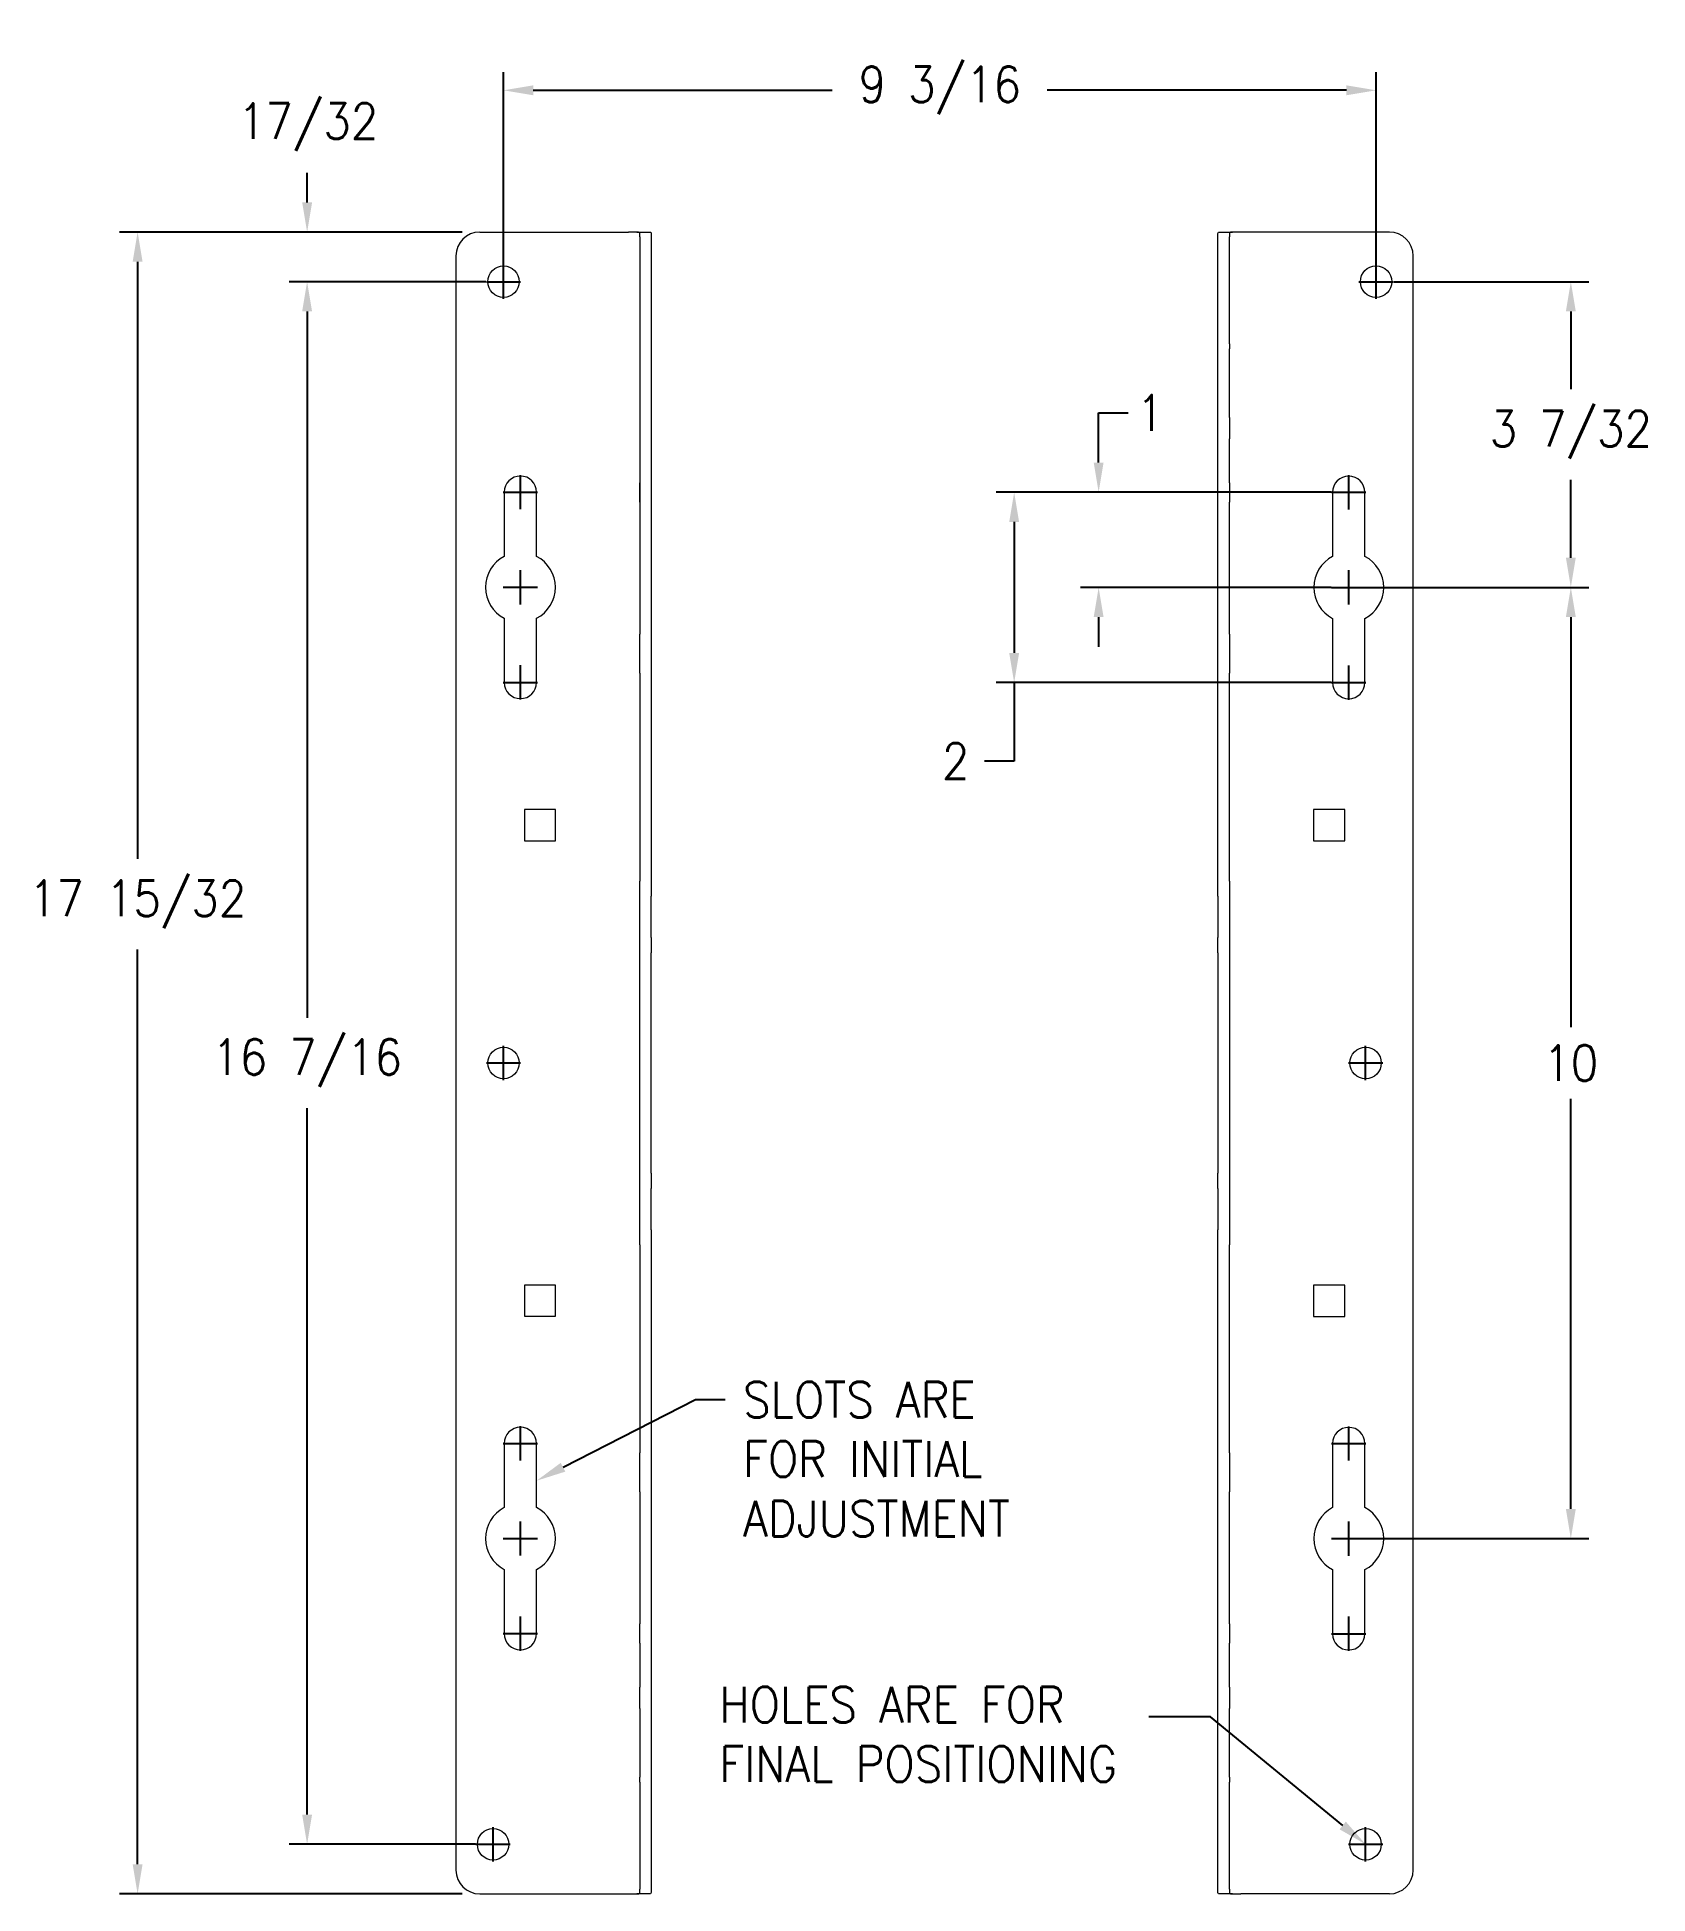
# Model space of a CAD drawing. Extents: x 48.9 to 65.9, y 17.9 to 37.4.
import ezdxf

# ---------------------------------------------------------------- set-up
doc = ezdxf.new("R2010")
doc.units = 0
doc.header["$LTSCALE"] = 0.5
doc.header["$MEASUREMENT"] = 0
doc.layers.get('Defpoints').update_dxf_attribs({"linetype": 'CONTINUOUS'})
doc.layers.add('DIM', color=1, linetype='CONTINUOUS')
doc.layers.add('OBJ', color=3, linetype='CONTINUOUS')
doc.styles.add('ROMANS', font='romans.shx', dxfattribs={"width": 0.9, "height": 0.375})
doc.dimstyles.new('GENIE', dxfattribs={"dimscale": 2, "dimtxt": 0.25, "dimasz": 0.156, "dimexe": 0.095, "dimexo": 0.0925, "dimgap": 0.095, "dimtad": 0, "dimtih": 1, "dimtoh": 1, "dimdec": 5, "dimzin": 4, "dimdsep": 46, "dimlunit": 5, "dimtxsty": 'ROMANS', "dimcen": 0.09, "dimadec": 0, "dimazin": 0, "dimtfac": 1, "dimtdec": 5, "dimtofl": 0, "dimtmove": 0, "dimatfit": 3, "dimfxl": 0, "dimfrac": 2, "dimtolj": 1, "dimtzin": 4, "dimarcsym": 0})

# ---------------------------------------------------------------- blocks, each defined once
blk = doc.blocks.new('*D22')
at = {"layer": 'Defpoints', "color": 0}
for p in [(53.581, 35.337), (49.984, 17.867), (53.581, 17.867)]:
    blk.add_point(p, dxfattribs=at)
at = {"layer": 'DIM', "color": 0, "lineweight": -2}
for p, q in [((53.396, 35.337), (49.794, 35.337)), ((49.984, 35.025), (49.984, 28.747)), ((49.984, 18.179), (49.984, 27.795)), ((53.396, 17.867), (49.794, 17.867))]:
    blk.add_line(p, q, dxfattribs=at)
at = {"layer": 'DIM', "color": 0}
for points in [[(49.932, 35.025), (50.036, 35.025), (49.984, 35.337)], [(49.932, 18.179), (50.036, 18.179), (49.984, 17.867)]]:
    blk.add_solid(points, dxfattribs=at)
at = {"layer": 'DIM', "color": 0, "insert": (49.984, 28.271), "char_height": 0.375, "attachment_point": 5, "style": 'ROMANS'}
blk.add_mtext('\\A1;17 15/32', dxfattribs=at)
blk = doc.blocks.new('*D23')
at = {"layer": 'Defpoints', "color": 0}
for p in [(53.831, 34.816), (51.766, 18.388), (53.721, 18.388)]:
    blk.add_point(p, dxfattribs=at)
at = {"layer": 'DIM', "color": 0, "lineweight": -2}
for p, q in [((53.646, 34.816), (51.576, 34.816)), ((51.766, 34.504), (51.766, 27.078)), ((51.766, 18.7), (51.766, 26.127)), ((53.536, 18.388), (51.576, 18.388))]:
    blk.add_line(p, q, dxfattribs=at)
at = {"layer": 'DIM', "color": 0}
for points in [[(51.714, 34.504), (51.818, 34.504), (51.766, 34.816)], [(51.714, 18.7), (51.818, 18.7), (51.766, 18.388)]]:
    blk.add_solid(points, dxfattribs=at)
at = {"layer": 'DIM', "color": 0, "insert": (51.766, 26.602), "char_height": 0.375, "attachment_point": 5, "style": 'ROMANS'}
blk.add_mtext('\\A1;16 7/16', dxfattribs=at)
blk = doc.blocks.new('*D24')
at = {"layer": 'Defpoints', "color": 0}
for p in [(63.004, 36.828), (53.831, 34.816), (63.004, 34.816)]:
    blk.add_point(p, dxfattribs=at)
at = {"layer": 'DIM', "color": 0, "lineweight": -2}
for p, q in [((53.831, 35.001), (53.831, 37.018)), ((63.004, 35.001), (63.004, 37.018)), ((54.143, 36.828), (57.287, 36.828)), ((62.692, 36.828), (59.547, 36.828))]:
    blk.add_line(p, q, dxfattribs=at)
at = {"layer": 'DIM', "color": 0}
for points in [[(54.143, 36.88), (54.143, 36.776), (53.831, 36.828)], [(62.692, 36.88), (62.692, 36.776), (63.004, 36.828)]]:
    blk.add_solid(points, dxfattribs=at)
at = {"layer": 'DIM', "color": 0, "insert": (58.417, 36.828), "char_height": 0.375, "attachment_point": 5, "style": 'ROMANS'}
blk.add_mtext('\\A1;9 3/16', dxfattribs=at)
blk = doc.blocks.new('*D25')
at = {"layer": 'Defpoints', "color": 0}
for p in [(62.716, 31.602), (62.716, 21.602), (65.051, 21.602)]:
    blk.add_point(p, dxfattribs=at)
at = {"layer": 'DIM', "color": 0, "lineweight": -2}
for p, q in [((62.901, 31.602), (65.241, 31.602)), ((65.051, 31.29), (65.051, 26.979)), ((65.051, 21.914), (65.051, 26.224)), ((62.901, 21.602), (65.241, 21.602))]:
    blk.add_line(p, q, dxfattribs=at)
at = {"layer": 'DIM', "color": 0}
for points in [[(64.999, 31.29), (65.103, 31.29), (65.051, 31.602)], [(64.999, 21.914), (65.103, 21.914), (65.051, 21.602)]]:
    blk.add_solid(points, dxfattribs=at)
at = {"layer": 'DIM', "color": 0, "insert": (65.051, 26.602), "char_height": 0.375, "attachment_point": 5, "style": 'ROMANS'}
blk.add_mtext('\\A1;10', dxfattribs=at)
blk = doc.blocks.new('*D26')
at = {"layer": 'Defpoints', "color": 0}
for p in [(63.004, 34.816), (65.051, 34.816), (62.716, 31.602)]:
    blk.add_point(p, dxfattribs=at)
at = {"layer": 'DIM', "color": 0, "lineweight": -2}
for p, q in [((63.189, 34.816), (65.241, 34.816)), ((65.051, 34.504), (65.051, 33.685)), ((65.051, 31.914), (65.051, 32.733)), ((62.901, 31.602), (65.241, 31.602))]:
    blk.add_line(p, q, dxfattribs=at)
at = {"layer": 'DIM', "color": 0}
for points in [[(64.999, 34.504), (65.103, 34.504), (65.051, 34.816)], [(64.999, 31.914), (65.103, 31.914), (65.051, 31.602)]]:
    blk.add_solid(points, dxfattribs=at)
at = {"layer": 'DIM', "color": 0, "insert": (65.051, 33.209), "char_height": 0.375, "attachment_point": 5, "style": 'ROMANS'}
blk.add_mtext('\\A1;3 7/32', dxfattribs=at)
blk = doc.blocks.new('*D27')
at = {"layer": 'Defpoints', "color": 0}
for p in [(60.087, 32.602), (62.716, 32.602), (62.716, 31.602)]:
    blk.add_point(p, dxfattribs=at)
at = {"layer": 'DIM', "color": 0, "lineweight": -2}
for p, q in [((60.087, 32.914), (60.087, 33.437)), ((60.087, 33.437), (60.399, 33.437)), ((62.531, 32.602), (59.897, 32.602)), ((62.531, 31.602), (59.897, 31.602)), ((60.087, 31.29), (60.087, 30.978))]:
    blk.add_line(p, q, dxfattribs=at)
at = {"layer": 'DIM', "color": 0}
for points in [[(60.035, 32.914), (60.139, 32.914), (60.087, 32.602)], [(60.035, 31.29), (60.139, 31.29), (60.087, 31.602)]]:
    blk.add_solid(points, dxfattribs=at)
at = {"layer": 'DIM', "color": 0, "insert": (60.629, 33.437), "char_height": 0.375, "attachment_point": 5, "style": 'ROMANS'}
blk.add_mtext('\\A1;1', dxfattribs=at)
blk = doc.blocks.new('*D28')
at = {"layer": 'Defpoints', "color": 0}
for p in [(62.716, 32.602), (59.199, 30.602), (62.716, 30.602)]:
    blk.add_point(p, dxfattribs=at)
at = {"layer": 'DIM', "color": 0, "lineweight": -2}
for p, q in [((62.531, 32.602), (59.009, 32.602)), ((59.199, 32.29), (59.199, 30.914)), ((62.531, 30.602), (59.009, 30.602)), ((59.199, 30.602), (59.199, 29.777)), ((59.199, 29.777), (58.887, 29.777))]:
    blk.add_line(p, q, dxfattribs=at)
at = {"layer": 'DIM', "color": 0}
for points in [[(59.147, 32.29), (59.251, 32.29), (59.199, 32.602)], [(59.147, 30.914), (59.251, 30.914), (59.199, 30.602)]]:
    blk.add_solid(points, dxfattribs=at)
at = {"layer": 'DIM', "color": 0, "insert": (58.584, 29.777), "char_height": 0.375, "attachment_point": 5, "style": 'ROMANS'}
blk.add_mtext('\\A1;2', dxfattribs=at)
blk = doc.blocks.new('*D29')
at = {"layer": 'Defpoints', "color": 0}
for p in [(51.766, 35.337), (53.581, 35.337), (53.831, 34.816)]:
    blk.add_point(p, dxfattribs=at)
at = {"layer": 'DIM', "color": 0, "lineweight": -2}
for p, q in [((51.766, 35.649), (51.766, 35.961)), ((53.396, 35.337), (51.576, 35.337)), ((53.646, 34.816), (51.576, 34.816)), ((51.766, 34.504), (51.766, 34.192))]:
    blk.add_line(p, q, dxfattribs=at)
at = {"layer": 'DIM', "color": 0}
for points in [[(51.714, 35.649), (51.818, 35.649), (51.766, 35.337)], [(51.714, 34.504), (51.818, 34.504), (51.766, 34.816)]]:
    blk.add_solid(points, dxfattribs=at)
at = {"layer": 'DIM', "color": 0, "insert": (51.777, 36.442), "char_height": 0.375, "attachment_point": 5, "style": 'ROMANS'}
blk.add_mtext('\\A1;17/32', dxfattribs=at)

msp = doc.modelspace()

# ---------------------------------------------------------------- linework, layer by layer
at = {"layer": 'DIM'}
for p, q in [((53.830687, 34.636267), (53.830687, 34.996267)), ((63.003687, 34.636267), (63.003687, 34.996267)), ((53.650687, 34.816267), (54.010687, 34.816267)), ((62.823687, 34.816267), (63.183687, 34.816267)), ((53.828187, 32.602917), (54.188187, 32.602917)), ((54.008187, 32.422917), (54.008187, 32.782917)), ((62.536187, 32.601617), (62.896187, 32.601617)), ((62.716187, 32.421617), (62.716187, 32.781617)), ((54.008187, 31.422917), (54.008187, 31.782917)), ((62.716187, 31.421617), (62.716187, 31.781617)), ((53.828187, 31.602917), (54.188187, 31.602917)), ((62.536187, 31.601617), (62.896187, 31.601617)), ((54.008187, 30.422917), (54.008187, 30.782917)), ((62.716187, 30.421617), (62.716187, 30.781617)), ((53.828187, 30.602917), (54.188187, 30.602917)), ((62.536187, 30.601617), (62.896187, 30.601617)), ((53.830687, 26.422267), (53.830687, 26.782267)), ((62.893687, 26.422267), (62.893687, 26.782267)), ((53.650687, 26.602267), (54.010687, 26.602267)), ((62.713687, 26.602267), (63.073687, 26.602267)), ((54.456049, 22.352566), (55.847454, 23.063152)), ((55.847454, 23.063152), (56.159454, 23.063152)), ((54.008187, 22.422917), (54.008187, 22.782917)), ((62.716187, 22.421617), (62.716187, 22.781617)), ((53.828187, 22.602917), (54.188187, 22.602917)), ((62.536187, 22.601617), (62.896187, 22.601617)), ((54.008187, 21.422917), (54.008187, 21.782917)), ((62.716187, 21.421617), (62.716187, 21.781617)), ((53.828187, 21.602917), (54.188187, 21.602917)), ((62.536187, 21.601617), (62.896187, 21.601617)), ((54.008187, 20.422917), (54.008187, 20.782917)), ((62.716187, 20.421617), (62.716187, 20.781617)), ((53.828187, 20.602917), (54.188187, 20.602917)), ((62.536187, 20.601617), (62.896187, 20.601617)), ((61.262676, 19.727882), (60.615431, 19.727882)), ((62.652586, 18.586293), (61.262676, 19.727882)), ((53.720687, 18.208267), (53.720687, 18.568267)), ((62.893687, 18.208267), (62.893687, 18.568267)), ((53.540687, 18.388267), (53.900687, 18.388267)), ((62.713687, 18.388267), (63.073687, 18.388267))]:
    msp.add_line(p, q, dxfattribs=at)
for points in [[(54.4797, 22.306256), (54.432399, 22.398877), (54.178187, 22.210663)], [(62.68559, 18.626477), (62.619582, 18.54611), (62.893687, 18.388267)]]:
    msp.add_solid(points, dxfattribs=at)
at = {"layer": 'OBJ', "linetype": 'Continuous', "lineweight": 15}
for p, q in [((53.580687, 35.337267), (55.143187, 35.337267)), ((55.230469, 35.337267), (55.143187, 35.337267)), ((55.230469, 35.337267), (55.368616, 35.337267)), ((61.355758, 35.337267), (61.493905, 35.337267)), ((61.581187, 35.337267), (61.493905, 35.337267)), ((63.143687, 35.337267), (61.581187, 35.337267)), ((55.263187, 35.288324), (55.263187, 35.323314)), ((55.263187, 35.288324), (55.263187, 34.162919)), ((55.383187, 35.323314), (55.383187, 35.288324)), ((55.383187, 35.288324), (55.383187, 34.162919)), ((61.341187, 35.288324), (61.341187, 35.323314)), ((61.341187, 34.162919), (61.341187, 35.288324)), ((61.461187, 35.323314), (61.461187, 35.288324)), ((61.461187, 34.162919), (61.461187, 35.288324)), ((53.330687, 35.087267), (53.330687, 18.117267)), ((63.393687, 18.117267), (63.393687, 35.087267)), ((55.263187, 34.162919), (55.263187, 31.111082)), ((55.383187, 34.162919), (55.383187, 32.497621)), ((61.341187, 34.111322), (61.341187, 34.162919)), ((61.461187, 34.162919), (61.461187, 34.111322)), ((61.341187, 33.389391), (61.341187, 34.111322)), ((61.461187, 33.389391), (61.461187, 34.111322)), ((61.341187, 33.162536), (61.341187, 33.389391)), ((61.461187, 33.389391), (61.461187, 33.162536)), ((61.341187, 32.702409), (61.341187, 33.162536)), ((61.461187, 32.702409), (61.461187, 33.162536)), ((53.838187, 32.602917), (53.838187, 31.928734)), ((54.178187, 31.928734), (54.178187, 32.602917)), ((55.263187, 32.497621), (55.263187, 32.702409)), ((61.341187, 32.497621), (61.341187, 32.702409)), ((61.461187, 32.702409), (61.461187, 32.497621)), ((62.546187, 32.601617), (62.546187, 31.927433)), ((62.886187, 31.927433), (62.886187, 32.601617)), ((55.383187, 32.497621), (55.383187, 31.111082)), ((61.341187, 31.111082), (61.341187, 32.497621)), ((61.461187, 31.111082), (61.461187, 32.497621)), ((53.838187, 31.277101), (53.838187, 30.602917)), ((54.178187, 30.602917), (54.178187, 31.277101)), ((62.546187, 31.275801), (62.546187, 30.601617)), ((62.886187, 30.601617), (62.886187, 31.275801)), ((55.263187, 30.701506), (55.263187, 31.111082)), ((55.383187, 31.111082), (55.383187, 30.701506)), ((61.341187, 30.701506), (61.341187, 31.111082)), ((61.461187, 31.111082), (61.461187, 30.701506)), ((55.263187, 30.701506), (55.263187, 28.515301)), ((55.383187, 30.701506), (55.383187, 28.515301)), ((61.341187, 28.515301), (61.341187, 30.701506)), ((61.461187, 28.515301), (61.461187, 30.701506)), ((54.378687, 29.267917), (54.049687, 29.267917)), ((54.049687, 29.267917), (54.049687, 28.938917)), ((54.378687, 28.938917), (54.378687, 29.267917)), ((62.674687, 29.265617), (62.345687, 29.265617)), ((62.345687, 29.265617), (62.345687, 28.936617)), ((62.674687, 28.936617), (62.674687, 29.265617)), ((54.049687, 28.938917), (54.378687, 28.938917)), ((62.345687, 28.936617), (62.674687, 28.936617)), ((55.263187, 28.354605), (55.263187, 28.515301)), ((55.383187, 28.515301), (55.383187, 28.354605)), ((61.341187, 28.354605), (61.341187, 28.515301)), ((61.461187, 28.515301), (61.461187, 28.354605)), ((55.263187, 27.921972), (55.263187, 28.354605)), ((55.383187, 27.921972), (55.383187, 28.354605)), ((61.341187, 28.354605), (61.341187, 27.921972)), ((61.461187, 28.354605), (61.461187, 27.921972)), ((55.263187, 27.761275), (55.263187, 27.921972)), ((55.383187, 27.921972), (55.383187, 27.761275)), ((61.341187, 27.761275), (61.341187, 27.921972)), ((61.461187, 27.921972), (61.461187, 27.761275)), ((55.263187, 25.44326), (55.263187, 27.761275)), ((55.383187, 25.44326), (55.383187, 27.761275)), ((61.341187, 27.761275), (61.341187, 25.44326)), ((61.461187, 27.761275), (61.461187, 25.44326)), ((55.263187, 25.282563), (55.263187, 25.44326)), ((55.383187, 25.44326), (55.383187, 25.282563)), ((61.341187, 25.282563), (61.341187, 25.44326)), ((61.461187, 25.44326), (61.461187, 25.282563)), ((55.263187, 24.84993), (55.263187, 25.282563)), ((55.383187, 24.84993), (55.383187, 25.282563)), ((61.341187, 25.282563), (61.341187, 24.84993)), ((61.461187, 25.282563), (61.461187, 24.84993)), ((55.263187, 24.689233), (55.263187, 24.84993)), ((55.383187, 24.84993), (55.383187, 24.689233)), ((61.341187, 24.689233), (61.341187, 24.84993)), ((61.461187, 24.84993), (61.461187, 24.689233)), ((55.263187, 24.689233), (55.263187, 22.503028)), ((55.383187, 24.689233), (55.383187, 22.503028)), ((61.341187, 22.503028), (61.341187, 24.689233)), ((61.461187, 22.503028), (61.461187, 24.689233)), ((54.378687, 24.267917), (54.049687, 24.267917)), ((54.049687, 24.267917), (54.049687, 23.938917)), ((54.378687, 23.938917), (54.378687, 24.267917)), ((62.674687, 24.265617), (62.345687, 24.265617)), ((62.345687, 24.265617), (62.345687, 23.936617)), ((62.674687, 23.936617), (62.674687, 24.265617)), ((54.049687, 23.938917), (54.378687, 23.938917)), ((62.345687, 23.936617), (62.674687, 23.936617)), ((53.838187, 22.602917), (53.838187, 21.928733)), ((54.178187, 21.928733), (54.178187, 22.602917)), ((55.263187, 22.093452), (55.263187, 22.503028)), ((55.383187, 22.503028), (55.383187, 22.093452)), ((61.341187, 22.093452), (61.341187, 22.503028)), ((61.461187, 22.503028), (61.461187, 22.093452)), ((62.546187, 22.601617), (62.546187, 21.927433)), ((62.886187, 21.927433), (62.886187, 22.601617)), ((55.263187, 22.093452), (55.263187, 20.706913)), ((55.383187, 22.093452), (55.383187, 20.706913)), ((61.341187, 20.706913), (61.341187, 22.093452)), ((61.461187, 20.706913), (61.461187, 22.093452)), ((53.838187, 21.277101), (53.838187, 20.602917)), ((54.178187, 20.602917), (54.178187, 21.277101)), ((62.546187, 21.275801), (62.546187, 20.601617)), ((62.886187, 20.601617), (62.886187, 21.275801)), ((55.263187, 20.502126), (55.263187, 20.706913)), ((55.383187, 20.706913), (55.383187, 20.502126)), ((61.341187, 20.502126), (61.341187, 20.706913)), ((61.461187, 20.706913), (61.461187, 20.502126)), ((55.263187, 20.502126), (55.263187, 20.041998)), ((55.383187, 20.502126), (55.383187, 20.041998)), ((61.341187, 20.041998), (61.341187, 20.502126)), ((61.461187, 20.041998), (61.461187, 20.502126)), ((55.263187, 19.815144), (55.263187, 20.041998)), ((55.383187, 20.041998), (55.383187, 19.815144)), ((61.341187, 19.815144), (61.341187, 20.041998)), ((61.461187, 20.041998), (61.461187, 19.815144)), ((55.263187, 19.815144), (55.263187, 19.093213)), ((55.383187, 19.815144), (55.383187, 19.093213)), ((61.341187, 19.093213), (61.341187, 19.815144)), ((61.461187, 19.093213), (61.461187, 19.815144)), ((55.263187, 19.041615), (55.263187, 19.093213)), ((55.263187, 19.041615), (55.263187, 17.916211)), ((55.383187, 19.093213), (55.383187, 19.041615)), ((55.383187, 19.041615), (55.383187, 17.916211)), ((61.341187, 19.041615), (61.341187, 19.093213)), ((61.341187, 17.916211), (61.341187, 19.041615)), ((61.461187, 19.093213), (61.461187, 19.041615)), ((61.461187, 17.916211), (61.461187, 19.041615)), ((53.580687, 17.867268), (55.143187, 17.867268)), ((55.143187, 17.867268), (55.230469, 17.867268)), ((55.368616, 17.867268), (55.230469, 17.867268)), ((55.263187, 17.881221), (55.263187, 17.916211)), ((55.383187, 17.916211), (55.383187, 17.881221)), ((61.341187, 17.881221), (61.341187, 17.916211)), ((61.493905, 17.867268), (61.355758, 17.867268)), ((61.461187, 17.916211), (61.461187, 17.881221)), ((61.493905, 17.867268), (61.581187, 17.867268)), ((63.143687, 17.867268), (61.581187, 17.867268))]:
    msp.add_line(p, q, dxfattribs=at)
for centre in [(53.830687, 34.816267), (63.003687, 34.816267), (53.830687, 26.602267), (62.893687, 26.602267), (53.720687, 18.388267), (62.893687, 18.388267)]:
    msp.add_circle(centre, 0.165, dxfattribs=at)
for centre, radius, start, end in [((53.580687, 35.087267), 0.25, 90, 180), ((63.143687, 35.087267), 0.25, 360, 90), ((54.008187, 32.602917), 0.17, 0, 180), ((62.716187, 32.601617), 0.17, 0, 180), ((54.008187, 31.602917), 0.3675, 117.5540412, 242.4459588), ((54.008187, 31.602917), 0.3675, 297.5540412, 62.4459588), ((62.716187, 31.601617), 0.3675, 117.5540412, 242.4459588), ((62.716187, 31.601617), 0.3675, 297.5540412, 62.4459588), ((54.008187, 30.602917), 0.17, 180, 0), ((62.716187, 30.601617), 0.17, 180, 0), ((54.008187, 22.602917), 0.17, 0, 180), ((62.716187, 22.601617), 0.17, 0, 180), ((54.008187, 21.602917), 0.3675, 117.5540412, 242.4459588), ((54.008187, 21.602917), 0.3675, 297.5540412, 62.4459588), ((62.716187, 21.601617), 0.3675, 117.5540412, 242.4459588), ((62.716187, 21.601617), 0.3675, 297.5540412, 62.4459588), ((54.008187, 20.602917), 0.17, 180, 0), ((62.716187, 20.601617), 0.17, 180, 0), ((53.580687, 18.117267), 0.25, 180, 270), ((63.143687, 18.117267), 0.25, 270, 0)]:
    msp.add_arc(centre, radius, start, end, dxfattribs=at)
for points, knots in [([(55.263187, 35.323314), (55.26213, 35.326935), (55.260014, 35.334179), (55.245862, 35.336998), (55.234046, 35.337204), (55.230469, 35.337267)], [0, 0, 0, 0, 0.41056198, 0.821542735, 1, 1, 1, 1]), ([(55.368616, 35.337267), (55.374273, 35.336166), (55.382339, 35.334596), (55.382992, 35.32591), (55.383187, 35.323314)], [0, 0, 0, 0, 0.701219781, 1, 1, 1, 1]), ([(61.341187, 35.323314), (61.342346, 35.328735), (61.343998, 35.336466), (61.353053, 35.337083), (61.355758, 35.337267)], [0, 0, 0, 0, 0.701219634, 1, 1, 1, 1]), ([(61.493905, 35.337267), (61.486098, 35.336959), (61.470476, 35.336342), (61.462094, 35.330611), (61.461398, 35.32501), (61.461187, 35.323314)], [0, 0, 0, 0, 0.410608937, 0.821609604, 1, 1, 1, 1]), ([(55.230469, 17.867268), (55.238276, 17.867576), (55.253898, 17.868192), (55.26228, 17.873924), (55.262976, 17.879525), (55.263187, 17.881221)], [0, 0, 0, 0, 0.410608443, 0.821609819, 1, 1, 1, 1]), ([(55.383187, 17.881221), (55.382029, 17.875799), (55.380377, 17.868068), (55.371321, 17.867452), (55.368616, 17.867268)], [0, 0, 0, 0, 0.701220735, 1, 1, 1, 1]), ([(61.355758, 17.867268), (61.350102, 17.868368), (61.342035, 17.869938), (61.341382, 17.878625), (61.341187, 17.881221)], [0, 0, 0, 0, 0.701218428, 1, 1, 1, 1]), ([(61.461187, 17.881221), (61.462244, 17.8776), (61.46436, 17.870356), (61.478512, 17.867535), (61.490328, 17.86733), (61.493905, 17.867268)], [0, 0, 0, 0, 0.410562714, 0.821543249, 1, 1, 1, 1])]:
    msp.add_open_spline(points, degree=3, knots=knots, dxfattribs=at)

# ---------------------------------------------------------------- texts
at = {"layer": 'DIM', "char_height": 0.375, "attachment_point": 1, "style": 'ROMANS'}
for s, insert in [('SLOTS ARE\\PFOR INITIAL\\PADJUSTMENT', (56.349454, 23.250652)), ('HOLES ARE FOR\\PFINAL POSITIONING', (56.10028, 20.044418))]:
    msp.add_mtext(s, dxfattribs=dict(at, insert=insert))

# ---------------------------------------------------------------- dimensions: what is measured, and where the dimension line sits
at = {"layer": 'DIM'}
dim = msp.add_linear_dim(base=(63.003687, 36.827929), p1=(53.830687, 34.816267), p2=(63.003687, 34.816267), dimstyle='GENIE', dxfattribs=at)
dim.commit()
dim.dimension.update_dxf_attribs({"geometry": '*D24', "text_midpoint": (58.417187, 36.827929), "dimtype": 160})
dim = msp.add_linear_dim(base=(51.766464, 35.337267), p1=(53.830687, 34.816267), p2=(53.580687, 35.337267), angle=90, dimstyle='GENIE', override={"dimtmove": 2}, dxfattribs=at)
dim.commit()
dim.dimension.update_dxf_attribs({"geometry": '*D29', "text_midpoint": (51.776803, 36.442014), "dimtype": 160})
for base, p1, p2, picture, middle in [((49.98365, 17.867267), (53.580687, 35.337267), (53.580687, 17.867267), '*D22', (49.98365, 28.271046)), ((60.086772, 32.601617), (62.716187, 31.601617), (62.716187, 32.601617), '*D27', (60.62895, 33.43714)), ((59.198652, 30.601617), (62.716187, 32.601617), (62.716187, 30.601617), '*D28', (58.584152, 29.777293))]:
    dim = msp.add_linear_dim(base=base, p1=p1, p2=p2, angle=90, dimstyle='GENIE', dxfattribs=at)
    dim.commit()
    dim.dimension.update_dxf_attribs({"geometry": picture, "text_midpoint": middle, "dimtype": 160})
for base, p1, p2, picture, middle in [((51.766464, 18.388267), (53.830687, 34.816267), (53.720687, 18.388267), '*D23', (51.766464, 26.602267)), ((65.050858, 34.816267), (62.716187, 31.601617), (63.003687, 34.816267), '*D26', (65.050858, 33.208942)), ((65.050858, 21.601617), (62.716187, 31.601617), (62.716187, 21.601617), '*D25', (65.050858, 26.601617))]:
    dim = msp.add_linear_dim(base=base, p1=p1, p2=p2, angle=90, dimstyle='GENIE', dxfattribs=at)
    dim.commit()
    dim.dimension.update_dxf_attribs({"geometry": picture, "text_midpoint": middle})

doc.saveas('drawing.dxf')
